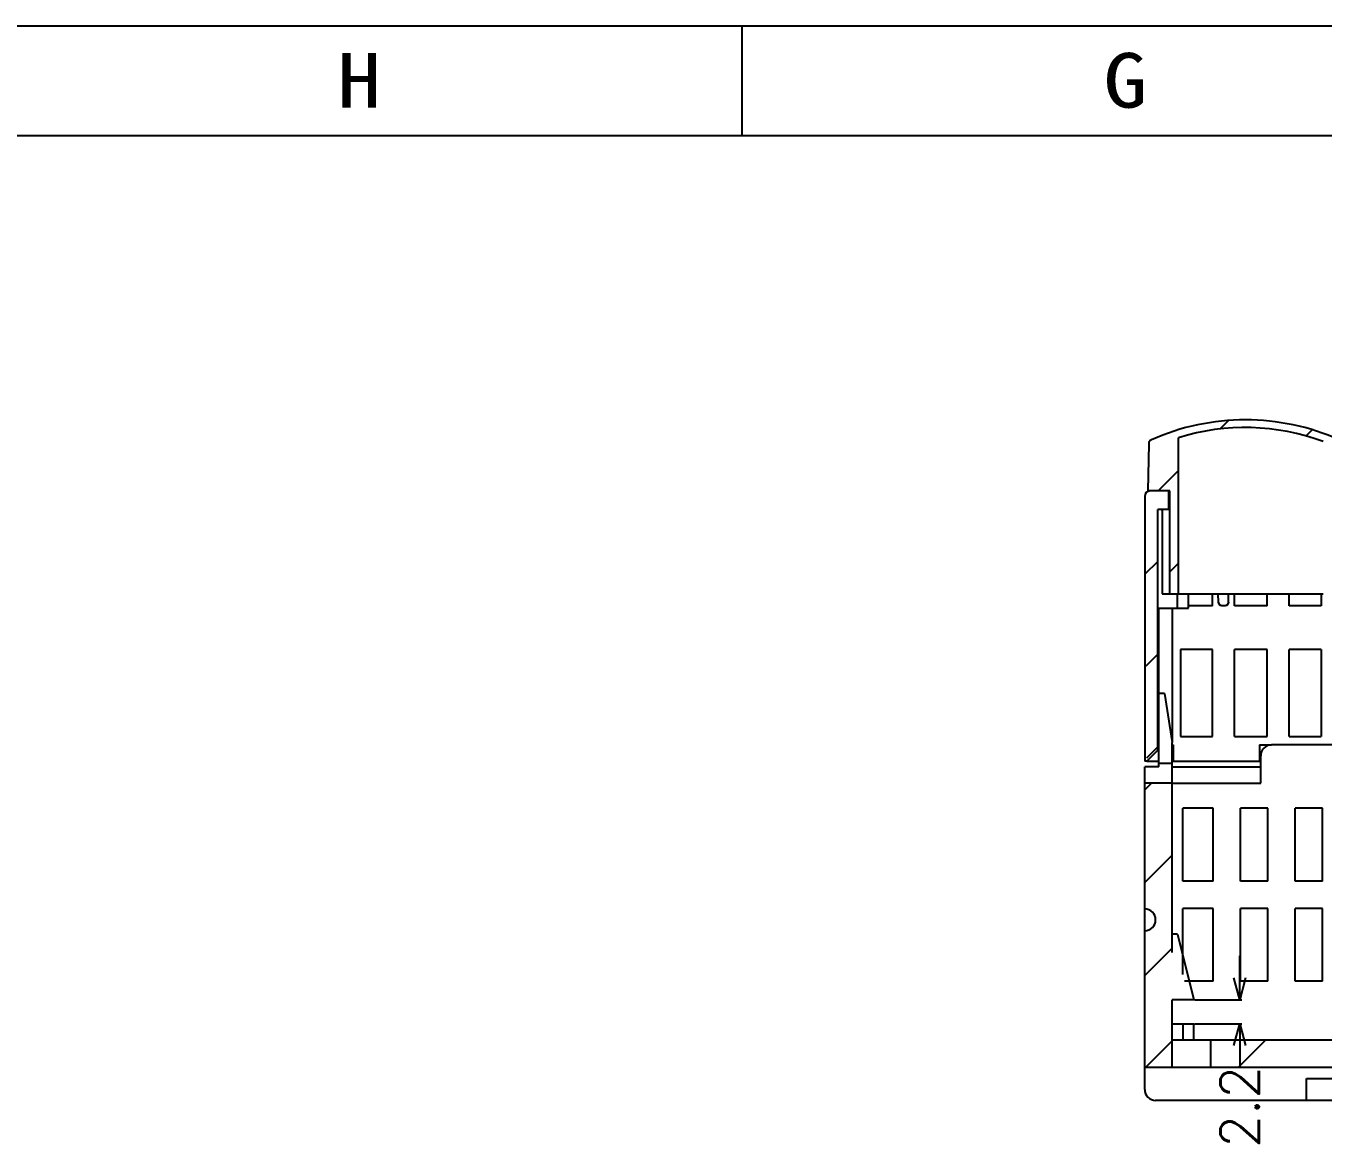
# Model space of a CAD drawing. Header units: millimetres. Extents: x 0 to 1853, y 0 to 821.
# Drawn here: x 1297.9 to 1416.4, y 718.7 to 820.8 of the extents above; entities that cross this region are included whole.
import ezdxf
from ezdxf.enums import TextEntityAlignment as Align

# ---------------------------------------------------------------- set-up
doc = ezdxf.new("R2010")
doc.units = ezdxf.units.MM
doc.header["$MEASUREMENT"] = 0
doc.layers.get('0').update_dxf_attribs({"linetype": 'CONTINUOUS'})
doc.layers.get('Defpoints').update_dxf_attribs({"linetype": 'CONTINUOUS'})
for name, color, linetype in [('4', 7, 'CONTINUOUS'), ('8', 7, 'CONTINUOUS'), ('9', 7, 'CONTINUOUS')]:
    doc.layers.add(name, color=color, linetype=linetype)
doc.styles.get("Standard").update_dxf_attribs({"font": 'txt', "bigfont": 'gbcbig.shx'})
doc.styles.add('TEXTSTYLE_0', font='txt', dxfattribs={"width": 0.8})
doc.dimstyles.get("Standard").update_dxf_attribs({"dimtxt": 3.5, "dimasz": 2, "dimexe": 0.18, "dimexo": 0.0625, "dimgap": 0.09, "dimtad": 0, "dimzin": 0, "dimdsep": 46, "dimtxsty": 'Standard', "dimblk": 'OPEN30', "dimcen": 0.09, "dimclrd": 3, "dimclre": 3, "dimclrt": 6, "dimadec": 0, "dimazin": 0, "dimtfac": 1, "dimtdec": 4, "dimtofl": 0, "dimtmove": 0, "dimatfit": 3, "dimldrblk": 'OPEN30', "dimfxl": 0, "dimtolj": 1, "dimtzin": 0, "dimlwd": 0, "dimlwe": 0, "dimarcsym": 0})

# ---------------------------------------------------------------- blocks, each defined once
blk = doc.blocks.new('_Open30')
at = {"color": 0, "linetype": 'ByBlock', "lineweight": -2}
for p, q in [((-1, 0.268), (0, 0)), ((0, 0), (-1, -0.268)), ((0, 0), (-1, 0))]:
    blk.add_line(p, q, dxfattribs=at)
blk = doc.blocks.new('*D93')
at = {"color": 3}
for p, q in [((1408.82, 733.78), (1408.82, 735.78)), ((1404.7, 731.78), (1409, 731.78)), ((1404.7, 729.58), (1409, 729.58)), ((1408.82, 727.58), (1408.82, 725.58))]:
    blk.add_line(p, q, dxfattribs=at)
at = {"layer": 'Defpoints', "color": 0}
for p in [(1404.64, 731.78), (1404.64, 729.58), (1408.82, 729.58)]:
    blk.add_point(p, dxfattribs=at)
at = {"color": 3, "xscale": 2, "yscale": 2, "zscale": 2}
for p, rotation in [((1408.82, 731.78), 270), ((1408.82, 729.58), 90)]:
    blk.add_blockref('_Open30', p, dxfattribs=dict(at, rotation=rotation))
at = {"color": 6, "insert": (1408.82, 721.99), "char_height": 3.5, "attachment_point": 5, "rotation": 90}
blk.add_mtext('\\A1;2.2', dxfattribs=at)
blk = doc.blocks.new('SUN_6HWZ35TKK40GSGJE8VEUYAXIAKM')
at = {"color": 7, "linetype": 'Continuous'}
for p, q in [((-594, 420), (0, 420)), ((-490, 410), (-490, 420)), ((-584, 410), (-10, 410))]:
    blk.add_line(p, q, dxfattribs=at)
at = {"color": 2, "style": 'TEXTSTYLE_0'}
for s, width, p, p2 in [('H', 0.792988, (-526.99, 412.53), (-522.99, 412.53)), ('G', 0.736168, (-456.99, 412.53), (-452.99, 412.53))]:
    blk.add_text(s, height=5, dxfattribs=dict(at, width=width)).set_placement(p, p2, align=Align.FIT)

msp = doc.modelspace()

# ---------------------------------------------------------------- linework, layer by layer
at = {"color": 7}
for p, q in [((1407.031, 783.95), (1407.807, 784.725)), ((1414.883, 783.314), (1415.448, 783.878)), ((1401.356, 778.281), (1403.236, 780.159)), ((1400.194, 770.705), (1401.336, 771.845)), ((1402.436, 770.879), (1403.236, 771.678)), ((1400.264, 762.293), (1401.336, 763.364)), ((1400.333, 753.881), (1401.336, 754.883)), ((1402.557, 753.381), (1402.636, 753.459)), ((1400.136, 750.962), (1400.755, 751.581)), ((1400.136, 742.481), (1402.636, 744.978)), ((1400.136, 733.999), (1402.636, 736.497)), ((1400.198, 725.581), (1402.636, 728.016)), ((1408.687, 725.581), (1411.19, 728.081))]:
    msp.add_line(p, q, dxfattribs=at)
at = {"layer": '4', "color": 251}
for p, q in [((1400.511, 782.6), (1400.436, 778.281)), ((1403.236, 768.881), (1403.236, 783.15)), ((1402.436, 778.281), (1400.436, 778.281)), ((1402.436, 768.881), (1402.436, 778.281)), ((1401.736, 776.581), (1401.736, 768.881)), ((1401.736, 768.881), (1402.436, 768.881)), ((1402.436, 768.881), (1403.236, 768.881)), ((1403.236, 768.881), (1416.436, 768.881))]:
    msp.add_line(p, q, dxfattribs=at)
for centre, radius, start, end in [((1409.336, 763.631), 21.15, 66.04576, 113.95424), ((1409.336, 763.631), 20.45, 69.68457, 107.35484), ((1400.911, 782.593), 0.4, 113.95424, 179)]:
    msp.add_arc(centre, radius, start, end, dxfattribs=at)
at = {"layer": '8', "color": 163}
for p, q in [((1400.136, 777.781), (1400.136, 753.581)), ((1402.336, 778.281), (1400.636, 778.281)), ((1402.336, 776.581), (1402.336, 778.281)), ((1402.336, 776.581), (1401.336, 776.581)), ((1401.336, 754.581), (1401.336, 776.581)), ((1403.136, 767.581), (1403.136, 768.881)), ((1404.136, 767.581), (1404.136, 768.881)), ((1406.336, 767.78), (1406.336, 768.881)), ((1406.878, 768.11), (1406.865, 768.881)), ((1406.879, 768.075), (1406.878, 768.11)), ((1407.793, 768.11), (1407.807, 768.881)), ((1407.793, 768.11), (1407.793, 768.075)), ((1408.336, 767.78), (1408.336, 768.881)), ((1411.336, 767.78), (1411.336, 768.881)), ((1413.336, 767.78), (1413.336, 768.881)), ((1416.266, 768.881), (1416.266, 767.78)), ((1401.336, 767.581), (1401.436, 767.581)), ((1402.636, 767.581), (1403.136, 767.581)), ((1403.136, 767.581), (1404.136, 767.581)), ((1406.336, 767.78), (1404.136, 767.78)), ((1407.178, 767.815), (1407.179, 767.78)), ((1407.178, 767.815), (1407.493, 767.815)), ((1407.493, 767.78), (1407.179, 767.78)), ((1407.493, 767.78), (1407.493, 767.815)), ((1411.336, 767.78), (1408.336, 767.78)), ((1416.266, 767.78), (1413.336, 767.78)), ((1403.406, 763.78), (1403.406, 755.85)), ((1406.336, 763.78), (1403.406, 763.78)), ((1406.336, 755.85), (1406.336, 763.78)), ((1411.336, 763.78), (1408.336, 763.78)), ((1408.336, 755.85), (1408.336, 763.78)), ((1411.336, 755.85), (1411.336, 763.78)), ((1416.266, 763.78), (1413.336, 763.78)), ((1413.336, 755.85), (1413.336, 763.78)), ((1416.266, 763.78), (1416.266, 755.85)), ((1401.436, 755.081), (1401.336, 755.081)), ((1402.636, 755.081), (1402.736, 755.081)), ((1402.736, 755.081), (1402.736, 753.581)), ((1403.406, 755.85), (1406.336, 755.85)), ((1408.336, 755.85), (1411.336, 755.85)), ((1410.636, 755.081), (1411.736, 755.081)), ((1410.636, 755.081), (1410.636, 753.581)), ((1413.336, 755.85), (1416.266, 755.85)), ((1400.336, 753.581), (1401.336, 754.581)), ((1400.336, 753.581), (1400.136, 753.581)), ((1400.336, 753.581), (1401.436, 753.581)), ((1402.636, 753.581), (1402.736, 753.581)), ((1402.736, 753.581), (1410.636, 753.581)), ((1410.636, 753.581), (1410.736, 753.581))]:
    msp.add_line(p, q, dxfattribs=at)
msp.add_arc((1400.636, 777.781), 0.5, 90, 180, dxfattribs=at)
for centre, major_axis, start_param, end_param in [((1407.178, 768.116), (0.005, -0.3), 4.712389, 6.2657426), ((1407.493, 768.116), (-0.005, -0.3), 0.0174427, 1.5707963)]:
    msp.add_ellipse(centre, major_axis=major_axis, ratio=0.9993906, start_param=start_param, end_param=end_param, dxfattribs=at)
at = {"layer": '8', "color": 163, "extrusion": (0, 0, -1)}
for centre, major_axis, start_param, end_param in [((1407.179, 768.081), (0.005, -0.3), 0.0174427, 1.5707963), ((1407.493, 768.081), (-0.005, -0.3), 4.712389, 6.2657426)]:
    msp.add_ellipse(centre, major_axis=major_axis, ratio=0.9993906, start_param=start_param, end_param=end_param, dxfattribs=at)
at = {"layer": '8', "color": 163}
msp.add_open_spline([(1401.636, 776.581), (1401.736, 776.561)], degree=1, dxfattribs=at)
at = {"layer": '9', "color": 132}
for p, q in [((1401.436, 767.581), (1402.636, 767.581)), ((1401.436, 759.781), (1401.436, 767.581)), ((1402.636, 767.581), (1402.636, 755.281)), ((1401.936, 759.781), (1401.436, 759.781)), ((1401.436, 753.381), (1401.436, 759.781)), ((1401.936, 759.781), (1402.636, 755.281)), ((1401.336, 759.45), (1401.436, 759.681)), ((1401.436, 756.681), (1401.336, 756.681)), ((1402.636, 753.381), (1402.636, 755.281)), ((1417.236, 755.081), (1411.736, 755.081)), ((1410.736, 751.581), (1410.736, 754.081)), ((1401.436, 753.081), (1400.136, 753.081)), ((1400.136, 751.581), (1400.136, 753.081)), ((1402.636, 753.381), (1401.436, 753.381)), ((1401.436, 753.081), (1401.436, 753.381)), ((1402.636, 751.581), (1402.636, 753.381)), ((1402.636, 753.081), (1410.736, 753.081)), ((1400.136, 740.081), (1400.136, 751.581)), ((1402.636, 751.581), (1400.136, 751.581)), ((1402.636, 736.081), (1402.636, 751.581)), ((1402.636, 751.581), (1410.736, 751.581)), ((1406.386, 749.281), (1403.635, 749.281)), ((1403.635, 742.631), (1403.635, 749.281)), ((1406.386, 742.631), (1406.386, 749.281)), ((1408.886, 742.631), (1408.886, 749.281)), ((1411.386, 749.281), (1408.886, 749.281)), ((1411.386, 742.631), (1411.386, 749.281)), ((1416.386, 749.281), (1413.886, 749.281)), ((1413.886, 742.631), (1413.886, 749.281)), ((1416.386, 742.631), (1416.386, 749.281)), ((1406.386, 742.631), (1403.635, 742.631)), ((1411.386, 742.631), (1408.886, 742.631)), ((1416.386, 742.631), (1413.886, 742.631)), ((1400.136, 738.081), (1400.136, 740.081)), ((1403.635, 734.082), (1403.635, 740.131)), ((1406.386, 740.131), (1403.635, 740.131)), ((1406.386, 733.481), (1406.386, 740.131)), ((1411.386, 740.131), (1408.886, 740.131)), ((1408.886, 733.481), (1408.886, 740.131)), ((1411.386, 733.481), (1411.386, 740.131)), ((1413.886, 733.481), (1413.886, 740.131)), ((1416.386, 740.131), (1413.886, 740.131)), ((1416.386, 733.481), (1416.386, 740.131)), ((1400.136, 725.581), (1400.136, 738.081)), ((1403.136, 737.781), (1402.636, 737.781)), ((1403.136, 737.781), (1404.636, 731.781)), ((1406.386, 733.481), (1403.786, 733.481)), ((1411.386, 733.481), (1408.886, 733.481)), ((1416.386, 733.481), (1413.886, 733.481)), ((1402.636, 725.581), (1402.636, 731.781)), ((1404.636, 731.781), (1402.636, 731.781)), ((1402.636, 729.581), (1403.636, 729.581)), ((1403.636, 729.581), (1404.636, 729.581)), ((1403.636, 729.581), (1403.636, 728.081)), ((1404.636, 728.081), (1404.636, 729.581)), ((1406.136, 728.081), (1402.636, 728.081)), ((1406.136, 728.081), (1406.136, 725.581)), ((1514.136, 728.081), (1406.136, 728.081)), ((1402.636, 725.581), (1400.136, 725.581)), ((1400.136, 723.581), (1400.136, 725.581)), ((1406.136, 725.581), (1402.636, 725.581)), ((1438.836, 725.581), (1406.136, 725.581)), ((1414.936, 722.581), (1414.936, 724.581)), ((1414.936, 724.581), (1430.136, 724.581)), ((1414.936, 722.581), (1401.136, 722.581)), ((1430.136, 722.581), (1414.936, 722.581))]:
    msp.add_line(p, q, dxfattribs=at)
for centre, start, end in [((1411.736, 754.081), 90, 180), ((1400.136, 739.081), 270, 90), ((1401.136, 723.581), 180, 270)]:
    msp.add_arc(centre, 1, start, end, dxfattribs=at)

# ---------------------------------------------------------------- block references
msp.add_blockref('SUN_6HWZ35TKK40GSGJE8VEUYAXIAKM', (1853.352, 400.79))

# ---------------------------------------------------------------- dimensions: what is measured, and where the dimension line sits
dim = msp.add_linear_dim(base=(1408.823650483, 729.580580649), p1=(1404.635745565, 731.780580649), p2=(1404.635745565, 729.580580649), dimstyle='Standard')
dim.commit()
dim.dimension.update_dxf_attribs({"geometry": '*D93', "text_midpoint": (1408.823650483, 721.990580649), "dimtype": 160})

doc.saveas('drawing.dxf')
